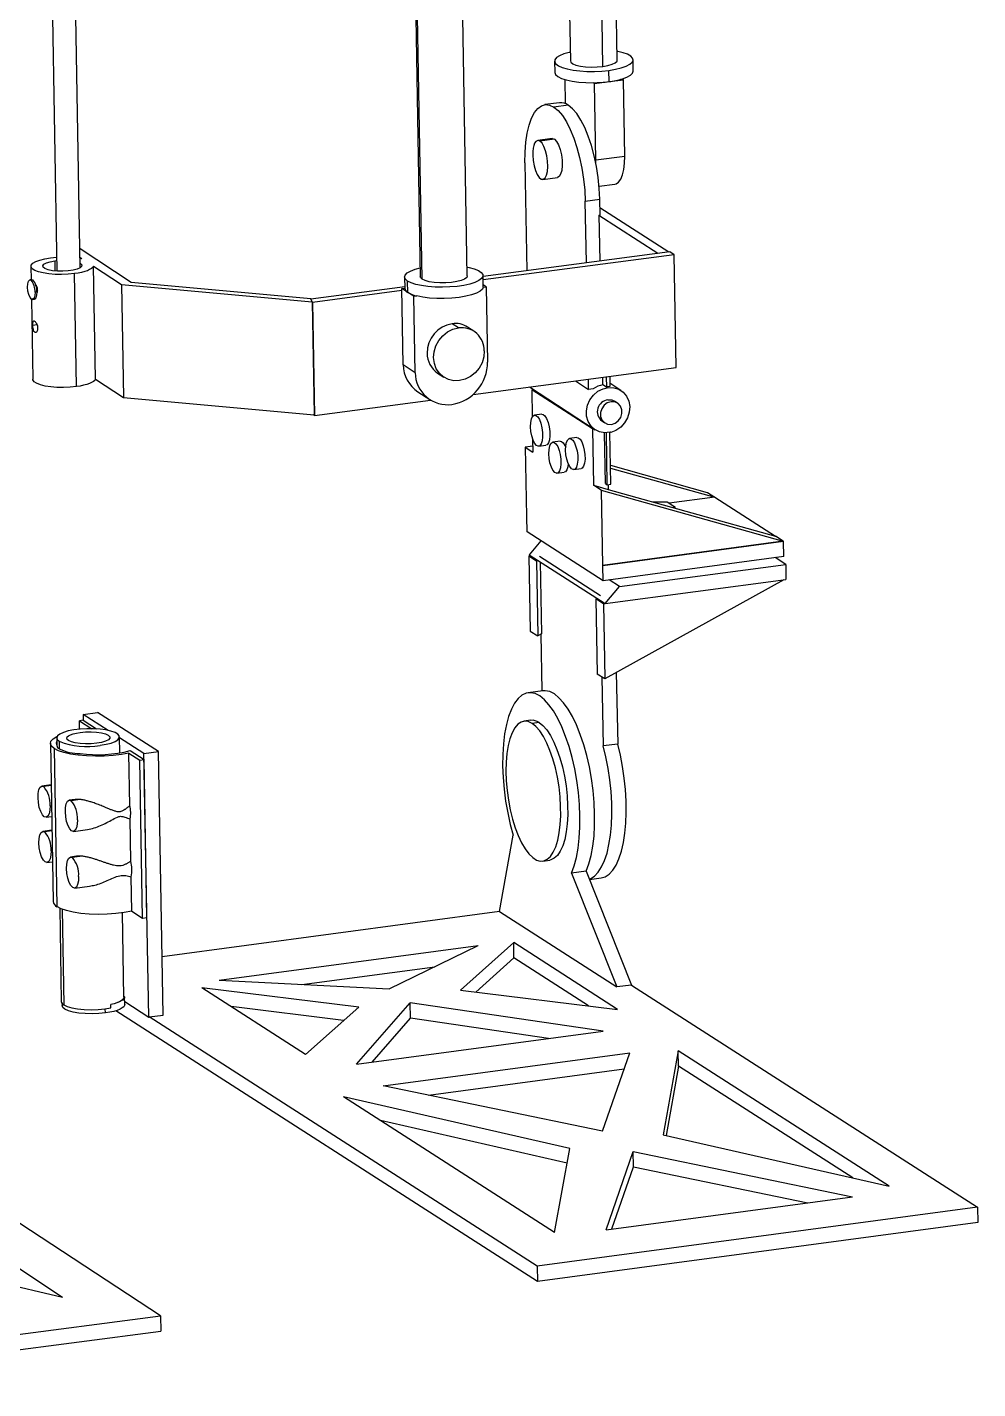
# Model space of a CAD drawing. Header units: inches. Extents: x 0.1 to 8.4, y 0.1 to 10.9.
# Drawn here: x 4.625 to 5.686, y 2.579 to 4.098 of the extents above; entities that cross this region are included whole.
import ezdxf

# ---------------------------------------------------------------- set-up
doc = ezdxf.new("R2010")
doc.units = ezdxf.units.IN
doc.header["$MEASUREMENT"] = 0

msp = doc.modelspace()

# ---------------------------------------------------------------- linework, layer by layer
at = {"color": 7, "linetype": 'Continuous', "lineweight": 25}
for p, q in [((4.6471, 4.4792), (4.6584, 3.8261)), ((4.6846, 3.83), (4.6733, 4.4794)), ((5.2258, 4.3661), (5.2312, 4.0607)), ((5.2836, 4.0616), (5.2783, 4.3671)), ((5.0563, 4.2515), (5.0638, 3.8198)), ((5.1163, 3.8208), (5.1088, 4.2526)), ((5.2137, 4.0604), (5.2139, 4.0478)), ((5.3014, 4.0493), (5.3011, 4.0619)), ((5.2744, 4.0375), (5.2742, 4.0501)), ((5.225, 4.0399), (5.2254, 4.0131)), ((5.2583, 4.0354), (5.2569, 4.0363)), ((5.2583, 4.0354), (5.2744, 4.0375)), ((5.2598, 3.9501), (5.2583, 4.0354)), ((5.2744, 4.0375), (5.2906, 4.0397)), ((5.2906, 4.0397), (5.2892, 4.0406)), ((5.2921, 3.9544), (5.2906, 4.0397)), ((5.219, 4.014), (5.2028, 4.0119)), ((5.2289, 4.0113), (5.2128, 4.0091)), ((5.2109, 3.9739), (5.1948, 3.9718)), ((5.2134, 3.9733), (5.1973, 3.9711)), ((5.2597, 3.9459), (5.2598, 3.9501)), ((5.2598, 3.9501), (5.2921, 3.9544)), ((5.1806, 3.9471), (5.1827, 3.8266)), ((5.2005, 3.9284), (5.2167, 3.9306)), ((5.2632, 3.9209), (5.281, 3.9233)), ((5.2479, 3.9041), (5.264, 3.9063)), ((5.2643, 3.8887), (5.264, 3.9063)), ((5.2491, 3.8354), (5.2479, 3.9041)), ((5.2642, 3.8972), (5.341, 3.8476)), ((5.2631, 3.8885), (5.2643, 3.8887)), ((5.2631, 3.8885), (5.264, 3.8374)), ((5.2631, 3.8885), (5.3289, 3.846)), ((4.7415, 3.8134), (4.6843, 3.8508)), ((5.3422, 3.8477), (5.1338, 3.8202)), ((5.3472, 3.8444), (5.1339, 3.8162)), ((5.3472, 3.8444), (5.3422, 3.8477)), ((5.3494, 3.7184), (5.3472, 3.8444)), ((4.6295, 3.8314), (4.6298, 3.8164)), ((4.6561, 3.8375), (4.6582, 3.8378)), ((4.6844, 3.8412), (4.6862, 3.84)), ((4.6844, 3.8404), (4.6862, 3.84)), ((4.6845, 3.8348), (4.6847, 3.8347)), ((4.6993, 3.8315), (4.7305, 3.8111)), ((4.7015, 3.7055), (4.6993, 3.8315)), ((4.6305, 3.8165), (4.6285, 3.8162)), ((4.6305, 3.8165), (4.6318, 3.8162)), ((4.6802, 3.6972), (4.678, 3.8233)), ((4.9417, 3.7953), (4.7415, 3.8134)), ((5.0463, 3.8195), (5.0465, 3.8069)), ((5.0499, 3.8024), (5.0497, 3.815)), ((5.134, 3.8085), (5.1338, 3.8211)), ((4.6361, 3.8029), (4.6341, 3.8027)), ((4.7305, 3.8111), (4.9433, 3.7918)), ((4.7305, 3.8111), (4.7327, 3.6851)), ((5.0465, 3.8086), (4.9419, 3.7948)), ((5.0432, 3.8043), (4.9435, 3.7911)), ((5.0432, 3.8068), (5.0465, 3.8072)), ((5.0499, 3.8024), (5.0432, 3.8068)), ((5.0447, 3.7215), (5.0432, 3.8068)), ((5.0566, 3.798), (5.0499, 3.8024)), ((5.0566, 3.798), (5.06, 3.7984)), ((5.1374, 3.8086), (5.134, 3.8109)), ((5.134, 3.8082), (5.1374, 3.8086)), ((5.134, 3.8085), (5.134, 3.8082)), ((5.1374, 3.8086), (5.1388, 3.7246)), ((4.6302, 3.7949), (4.6317, 3.7054)), ((4.6314, 3.7946), (4.6334, 3.7948)), ((4.9433, 3.7918), (4.9417, 3.7953)), ((4.9433, 3.7918), (4.9455, 3.6658)), ((4.9435, 3.7911), (4.9433, 3.7912)), ((4.9435, 3.7911), (4.9457, 3.6651)), ((5.0581, 3.7127), (5.0566, 3.798)), ((5.1065, 3.7627), (5.0992, 3.7674)), ((5.1237, 3.759), (5.1165, 3.7637)), ((5.0581, 3.7127), (5.0447, 3.7215)), ((5.083, 3.7124), (5.0902, 3.7077)), ((5.1228, 3.6885), (5.3494, 3.7184)), ((5.2676, 3.6992), (5.2675, 3.7076)), ((5.2712, 3.7081), (5.2714, 3.6967)), ((5.2752, 3.7086), (5.2754, 3.6972)), ((4.7015, 3.7055), (4.7327, 3.6851)), ((5.1857, 3.6968), (5.259, 3.6489)), ((5.1881, 3.6938), (5.1898, 3.6941)), ((5.1881, 3.6938), (5.1886, 3.6632)), ((5.256, 3.6502), (5.1881, 3.6938)), ((5.2371, 3.7036), (5.2515, 3.6941)), ((5.2515, 3.6941), (5.2513, 3.7054)), ((5.2568, 3.6948), (5.2515, 3.6941)), ((5.2714, 3.6967), (5.2676, 3.6992)), ((5.2754, 3.6972), (5.2724, 3.6968)), ((5.2876, 3.6929), (5.2754, 3.7009)), ((4.7327, 3.6851), (4.9455, 3.6658)), ((4.9457, 3.6651), (5.0753, 3.6822)), ((5.0611, 3.6914), (5.0745, 3.6827)), ((5.2839, 3.6787), (5.2806, 3.6809)), ((4.9457, 3.6651), (4.9443, 3.6659)), ((5.1993, 3.6665), (5.1912, 3.6654)), ((5.1868, 3.6524), (5.1868, 3.6524)), ((5.2568, 3.6503), (5.256, 3.6502)), ((5.256, 3.6502), (5.2572, 3.5872)), ((5.2662, 3.6589), (5.2696, 3.6567)), ((5.2762, 3.6465), (5.2721, 3.646)), ((5.2764, 3.5882), (5.2754, 3.6464)), ((5.2762, 3.6462), (5.2758, 3.6464)), ((5.2762, 3.6462), (5.2762, 3.6465)), ((5.1891, 3.6389), (5.1894, 3.6241)), ((5.1959, 3.6307), (5.2039, 3.6318)), ((5.2197, 3.6363), (5.2117, 3.6353)), ((5.2385, 3.6404), (5.2304, 3.6394)), ((5.2703, 3.589), (5.2693, 3.6456)), ((5.2721, 3.6459), (5.2696, 3.6455)), ((5.2724, 3.5876), (5.2714, 3.6458)), ((5.2721, 3.6459), (5.2721, 3.646)), ((5.1892, 3.6307), (5.1809, 3.6296)), ((5.1809, 3.6296), (5.1823, 3.5522)), ((5.1809, 3.6296), (5.1894, 3.6241)), ((5.2072, 3.6223), (5.2072, 3.6223)), ((5.2163, 3.6006), (5.2244, 3.6017)), ((5.2351, 3.6047), (5.2431, 3.6058)), ((5.2761, 3.6095), (5.3838, 3.5792)), ((5.2761, 3.6064), (5.3923, 3.5738)), ((5.2656, 3.5817), (5.2572, 3.5872)), ((5.2572, 3.5872), (5.2734, 3.5826)), ((5.2703, 3.589), (5.2724, 3.5876)), ((5.2724, 3.5876), (5.2764, 3.5882)), ((5.2733, 3.5878), (5.2734, 3.5826)), ((5.2656, 3.5817), (5.2672, 3.4977)), ((5.2656, 3.5817), (5.4687, 3.5247)), ((5.2734, 3.5826), (5.4602, 3.5302)), ((5.3923, 3.5738), (5.3415, 3.567)), ((5.3838, 3.5792), (5.3842, 3.579)), ((5.3842, 3.579), (5.3923, 3.5738)), ((5.3923, 3.5738), (5.4602, 3.5302)), ((5.3228, 3.5688), (5.3393, 3.5685)), ((5.3393, 3.5685), (5.3477, 3.563)), ((5.3477, 3.563), (5.3459, 3.5623)), ((5.3477, 3.563), (5.3478, 3.5617)), ((5.1823, 3.5522), (5.1827, 3.552)), ((5.183, 3.5352), (5.1827, 3.552)), ((5.2679, 3.4806), (5.183, 3.5352)), ((5.1984, 3.5253), (5.1853, 3.5096)), ((5.4687, 3.5247), (5.2672, 3.4977)), ((5.4687, 3.5247), (5.4602, 3.5302)), ((5.4687, 3.5247), (5.4691, 3.5245)), ((5.1853, 3.5096), (5.2702, 3.4551)), ((5.4691, 3.5245), (5.2676, 3.4974)), ((5.4694, 3.5076), (5.4691, 3.5245)), ((5.1849, 3.5084), (5.1868, 3.5087)), ((5.1849, 3.5084), (5.1864, 3.4244)), ((5.1849, 3.5084), (5.1933, 3.503)), ((5.1933, 3.503), (5.1953, 3.5032)), ((5.1933, 3.503), (5.1949, 3.419)), ((5.1969, 3.5079), (5.2648, 3.4642)), ((5.1969, 3.5079), (5.2648, 3.4642)), ((5.1969, 3.5079), (5.1969, 3.5079)), ((5.1969, 3.5079), (5.2648, 3.4642)), ((5.1969, 3.5079), (5.1969, 3.5079)), ((5.1977, 3.5016), (5.1992, 3.4214)), ((5.2676, 3.4974), (5.2672, 3.4977)), ((5.2679, 3.4806), (5.2676, 3.4974)), ((5.4694, 3.5076), (5.2679, 3.4806)), ((5.286, 3.4741), (5.4714, 3.4989)), ((5.4714, 3.4989), (5.4598, 3.5064)), ((5.4714, 3.4989), (5.4717, 3.4821)), ((5.4692, 3.4818), (5.2696, 3.371)), ((5.2702, 3.4551), (5.4717, 3.4821)), ((5.286, 3.4741), (5.2744, 3.4815)), ((5.2648, 3.4642), (5.2648, 3.4642)), ((5.2648, 3.4642), (5.2648, 3.4642)), ((5.2648, 3.4642), (5.2648, 3.4642)), ((5.2702, 3.4551), (5.286, 3.4741)), ((5.2596, 3.4604), (5.2615, 3.4607)), ((5.2681, 3.455), (5.2596, 3.4604)), ((5.2596, 3.4604), (5.2611, 3.3764)), ((5.2681, 3.455), (5.27, 3.4552)), ((5.2681, 3.455), (5.2696, 3.371)), ((5.1864, 3.4244), (5.1949, 3.419)), ((5.1992, 3.4214), (5.1949, 3.419)), ((5.1996, 3.3576), (5.1985, 3.4209)), ((5.2696, 3.371), (5.2611, 3.3764)), ((5.2665, 3.373), (5.2679, 3.2963)), ((5.2825, 3.3781), (5.284, 3.2984)), ((5.2005, 3.3577), (5.1841, 3.3556)), ((4.6877, 3.3315), (4.7038, 3.3336)), ((4.7155, 3.3136), (4.6877, 3.3315)), ((4.6877, 3.3315), (4.6878, 3.3249)), ((4.7718, 3.29), (4.7038, 3.3336)), ((4.6878, 3.325), (4.6836, 3.3244)), ((4.6836, 3.3244), (4.6973, 3.3155)), ((4.6838, 3.315), (4.6836, 3.3244)), ((4.6878, 3.3249), (4.7028, 3.3153)), ((5.1873, 3.3249), (5.1795, 3.3239)), ((5.1964, 3.3225), (5.1886, 3.3214)), ((4.6512, 3.2992), (4.6543, 3.1227)), ((4.6583, 3.3051), (4.6584, 3.2967)), ((4.6609, 3.3015), (4.6611, 3.2931)), ((4.7285, 3.2885), (4.7282, 3.3064)), ((4.7556, 3.2879), (4.7283, 3.3054)), ((5.284, 3.2984), (5.2679, 3.2963)), ((4.6555, 3.2934), (4.6585, 3.117)), ((4.7389, 3.2883), (4.7509, 3.2805)), ((4.7399, 3.2296), (4.7389, 3.2883)), ((4.7402, 3.2911), (4.7557, 3.2811)), ((4.7556, 3.2879), (4.7718, 3.29)), ((4.761, 2.9937), (4.7556, 3.2879)), ((4.7772, 2.996), (4.7718, 3.29)), ((4.7509, 3.2805), (4.7557, 3.2811)), ((4.754, 3.1041), (4.7509, 3.2805)), ((4.7588, 3.1047), (4.7557, 3.2811)), ((4.652, 3.2528), (4.6418, 3.2514)), ((4.6787, 3.2365), (4.6723, 3.2357)), ((4.6846, 3.2365), (4.6743, 3.2351)), ((4.6846, 3.2365), (4.6787, 3.2364)), ((4.6464, 3.2167), (4.6526, 3.2176)), ((4.741, 3.1677), (4.7402, 3.2148)), ((4.6529, 3.2023), (4.6429, 3.201)), ((4.6769, 3.201), (4.6925, 3.203)), ((5.1521, 3.1115), (5.1675, 3.1966)), ((4.6474, 3.1663), (4.6535, 3.1671)), ((4.6805, 3.1732), (4.6737, 3.1723)), ((4.6866, 3.1732), (4.6757, 3.1718)), ((4.6866, 3.1732), (4.6805, 3.1732)), ((5.2004, 3.1678), (5.2082, 3.1688)), ((4.742, 3.1119), (4.7413, 3.1504)), ((5.2489, 3.1566), (5.2326, 3.1544)), ((5.2326, 3.1544), (5.2831, 3.0274)), ((5.2489, 3.1566), (5.2994, 3.0295)), ((5.2526, 3.1474), (5.2657, 3.1492)), ((4.6783, 3.1376), (4.6948, 3.1398)), ((4.6616, 3.1153), (4.6634, 3.0111)), ((4.7333, 3.016), (4.7317, 3.11)), ((4.742, 3.1119), (4.754, 3.1041)), ((4.754, 3.1041), (4.7588, 3.1047)), ((4.776, 3.0614), (5.1522, 3.1118)), ((5.1521, 3.1115), (5.2831, 3.0274)), ((4.8393, 3.0349), (5.1284, 3.0736)), ((5.0291, 3.0252), (5.1284, 3.0736)), ((5.168, 3.0768), (5.1088, 3.0238)), ((5.2839, 3.0023), (5.168, 3.0768)), ((5.1683, 3.0597), (5.168, 3.0768)), ((5.1683, 3.0597), (5.1258, 3.0217)), ((5.2514, 3.0063), (5.1683, 3.0597)), ((4.9317, 3.0302), (5.0801, 3.05)), ((4.9951, 3.0049), (4.82, 3.0265)), ((4.9359, 2.952), (4.82, 3.0265)), ((4.8393, 3.0349), (5.0291, 3.0252)), ((5.1088, 3.0238), (5.2839, 3.0023)), ((5.2994, 3.0295), (5.2831, 3.0274)), ((5.2994, 3.0295), (5.6854, 2.7816)), ((4.6641, 3.0092), (4.6642, 3.0065)), ((4.7333, 3.0169), (4.734, 3.0165)), ((4.7341, 3.0078), (4.734, 3.0162)), ((4.7341, 3.0111), (4.761, 2.9937)), ((4.9926, 2.9413), (5.0526, 3.0095)), ((5.2677, 2.9781), (5.0526, 3.0095)), ((5.0529, 2.9924), (5.0526, 3.0095)), ((4.7188, 3.0041), (4.7188, 3.0078)), ((5.1944, 2.6987), (4.7243, 3.0008)), ((4.761, 2.9937), (4.7613, 2.9938)), ((4.7613, 2.9939), (4.7772, 2.996)), ((5.1941, 2.7158), (4.7613, 2.9939)), ((4.7613, 2.9939), (4.7613, 2.9938)), ((4.9783, 2.99), (4.8528, 3.0054)), ((4.9359, 2.952), (4.9951, 3.0049)), ((4.9926, 2.9413), (5.2677, 2.9781)), ((5.01, 2.9436), (5.0529, 2.9924)), ((5.2068, 2.97), (5.0529, 2.9924)), ((5.0225, 2.917), (5.2975, 2.9539)), ((5.2672, 2.8665), (5.2975, 2.9539)), ((5.3516, 2.9561), (5.3347, 2.8624)), ((5.5869, 2.8049), (5.3516, 2.9561)), ((5.3519, 2.939), (5.3516, 2.9561)), ((4.7741, 2.6603), (4.3494, 2.9394)), ((5.0728, 2.9066), (5.2913, 2.9359)), ((5.3519, 2.939), (5.338, 2.8617)), ((5.5462, 2.8142), (5.3519, 2.939)), ((5.2672, 2.8665), (5.0225, 2.917)), ((5.2305, 2.8471), (4.9783, 2.9047)), ((5.2136, 2.7535), (4.9783, 2.9047)), ((5.2275, 2.8308), (5.0193, 2.8783)), ((5.3347, 2.8624), (5.5869, 2.8049)), ((5.2136, 2.7535), (5.2305, 2.8471)), ((5.271, 2.7565), (5.3013, 2.8438)), ((5.3013, 2.8438), (5.5461, 2.7933)), ((5.3016, 2.8267), (5.3013, 2.8438)), ((4.6648, 2.681), (4.4339, 2.8328)), ((5.2775, 2.7574), (5.3016, 2.8267)), ((5.3016, 2.8267), (5.4961, 2.7866)), ((5.6854, 2.7816), (5.1941, 2.7158)), ((5.271, 2.7565), (5.5461, 2.7933)), ((5.6854, 2.7816), (5.6857, 2.7645)), ((5.6857, 2.7645), (5.1944, 2.6987)), ((4.6648, 2.681), (4.4144, 2.7393)), ((5.1941, 2.7158), (5.1944, 2.6987)), ((4.2813, 2.5961), (4.7741, 2.6603)), ((4.7741, 2.6603), (4.7744, 2.6432)), ((4.2816, 2.579), (4.7744, 2.6432))]:
    msp.add_line(p, q, dxfattribs=at)
at = {"color": 8, "linetype": 'Continuous', "lineweight": 25}
for p, q in [((5.2675, 4.0545), (5.2621, 4.3646)), ((5.0658, 3.8171), (5.0583, 4.2512)), ((4.6561, 3.8375), (4.6563, 3.8263)), ((4.6316, 3.7658), (4.6362, 3.7664)), ((4.652, 3.252), (4.6438, 3.2509)), ((4.6529, 3.2015), (4.6449, 3.2004)), ((4.6642, 3.1142), (4.6661, 3.0074)), ((4.7126, 2.9984), (4.7125, 3.003))]:
    msp.add_line(p, q, dxfattribs=at)
at = {"color": 7, "linetype": 'Continuous', "lineweight": 25, "flags": 128}
for points in [[(5.231, 4.0704), (5.2299, 4.0702), (5.224, 4.0684), (5.2192, 4.0665), (5.2159, 4.0643), (5.214, 4.062), (5.2138, 4.0597), (5.215, 4.0574), (5.2179, 4.0553), (5.2221, 4.0533), (5.2277, 4.0517), (5.2343, 4.0504), (5.2417, 4.0495), (5.2497, 4.049), (5.258, 4.0489), (5.2663, 4.0493), (5.2742, 4.0501)], [(5.2312, 4.0607), (5.2317, 4.0592), (5.2339, 4.0575), (5.2375, 4.056), (5.2424, 4.0549), (5.2482, 4.0541), (5.2546, 4.0538), (5.2612, 4.0539), (5.2675, 4.0545)], [(5.2675, 4.0545), (5.2732, 4.0555), (5.2779, 4.0569), (5.2813, 4.0585), (5.2833, 4.0603), (5.2836, 4.0616)], [(5.2742, 4.0501), (5.2816, 4.0514), (5.288, 4.0529), (5.2934, 4.0548), (5.2974, 4.0569), (5.3001, 4.0591), (5.3011, 4.0614), (5.3006, 4.0637), (5.2985, 4.0659), (5.295, 4.068), (5.2901, 4.0698), (5.284, 4.0712), (5.2835, 4.0713)], [(5.2139, 4.0478), (5.2139, 4.0477), (5.2148, 4.0454), (5.2173, 4.0432), (5.2212, 4.0412), (5.2266, 4.0394), (5.2331, 4.038), (5.2405, 4.037), (5.2485, 4.0365), (5.2569, 4.0363)], [(5.2892, 4.0406), (5.2944, 4.0425), (5.2983, 4.0447), (5.3006, 4.047), (5.3014, 4.0493)], [(5.1806, 3.9471), (5.1808, 3.9588), (5.1816, 3.9699), (5.1831, 3.98), (5.1852, 3.989), (5.1879, 3.9967), (5.1911, 4.003), (5.1948, 4.0077), (5.199, 4.0107), (5.2034, 4.0119), (5.208, 4.0114), (5.2128, 4.0091)], [(5.264, 3.9063), (5.2634, 3.9184), (5.2622, 3.9307), (5.2603, 3.9429), (5.2578, 3.9548), (5.2547, 3.9662), (5.2512, 3.9768), (5.2472, 3.9863), (5.243, 3.9947), (5.2384, 4.0018), (5.2337, 4.0073), (5.2289, 4.0113)], [(5.2128, 4.0091), (5.2176, 4.0052), (5.2223, 3.9997), (5.2268, 3.9926), (5.2311, 3.9842), (5.235, 3.9746), (5.2386, 3.964), (5.2416, 3.9527), (5.2441, 3.9408), (5.246, 3.9286), (5.2473, 3.9163), (5.2479, 3.9041)], [(5.1973, 3.9711), (5.1956, 3.9718), (5.1941, 3.9716), (5.1927, 3.9706), (5.1914, 3.9689), (5.1904, 3.9664), (5.1897, 3.9632), (5.1893, 3.9596), (5.1892, 3.9556)], [(5.1892, 3.9556), (5.1896, 3.9497), (5.1907, 3.9437), (5.1922, 3.9383), (5.1942, 3.9338), (5.1965, 3.9305), (5.1988, 3.9287), (5.201, 3.9286), (5.203, 3.9301), (5.2046, 3.9331), (5.2056, 3.9374), (5.206, 3.9427), (5.2058, 3.9486), (5.205, 3.9546), (5.2036, 3.9602), (5.2018, 3.9651), (5.1996, 3.9688), (5.1973, 3.9711)], [(5.2109, 3.9739), (5.2111, 3.974), (5.2134, 3.9733)], [(5.2134, 3.9733), (5.2158, 3.9709), (5.218, 3.967), (5.2199, 3.9619), (5.2213, 3.956), (5.2221, 3.9498), (5.2222, 3.9438), (5.2216, 3.9385), (5.2204, 3.9344), (5.2186, 3.9316), (5.2167, 3.9306)], [(5.281, 3.9233), (5.2822, 3.9236), (5.285, 3.9254), (5.2875, 3.9288), (5.2895, 3.9336), (5.2909, 3.9396), (5.2918, 3.9466), (5.2921, 3.9544)], [(4.678, 3.8233), (4.6709, 3.8226), (4.6636, 3.8223), (4.6564, 3.8224), (4.6494, 3.823), (4.6432, 3.824), (4.6379, 3.8253), (4.6337, 3.8269), (4.6309, 3.8288), (4.6296, 3.8308), (4.6299, 3.8328), (4.6316, 3.8348), (4.6348, 3.8367), (4.6393, 3.8384), (4.645, 3.8398), (4.6514, 3.8409), (4.6582, 3.8415)], [(4.6847, 3.8347), (4.6862, 3.8331), (4.6861, 3.8314), (4.6843, 3.8298), (4.6811, 3.8283), (4.6765, 3.8271), (4.671, 3.8263), (4.6651, 3.826), (4.6591, 3.8261), (4.6535, 3.8266), (4.6487, 3.8276), (4.6452, 3.8289), (4.6431, 3.8304), (4.6427, 3.8321), (4.6439, 3.8338), (4.6468, 3.8353), (4.6509, 3.8366), (4.6561, 3.8375)], [(4.6993, 3.8315), (4.6985, 3.8302), (4.697, 3.829), (4.695, 3.8278), (4.6925, 3.8266), (4.6895, 3.8256), (4.686, 3.8247), (4.6821, 3.8239), (4.678, 3.8233)], [(5.0497, 3.815), (5.0472, 3.8171), (5.0463, 3.8194), (5.047, 3.8217), (5.0492, 3.824), (5.0529, 3.8261), (5.058, 3.8281), (5.0636, 3.8296)], [(5.1161, 3.8305), (5.1182, 3.8301), (5.1241, 3.8285), (5.1287, 3.8267), (5.1319, 3.8246), (5.1335, 3.8223), (5.1337, 3.82), (5.1322, 3.8177), (5.1292, 3.8155), (5.1248, 3.8135), (5.1192, 3.8117), (5.1125, 3.8102), (5.1049, 3.8091), (5.0969, 3.8084), (5.0886, 3.8081), (5.0803, 3.8083), (5.0724, 3.8089), (5.0652, 3.8099), (5.0588, 3.8113), (5.0536, 3.813), (5.0497, 3.815), (5.0497, 3.815)], [(4.6341, 3.8027), (4.6339, 3.7989), (4.633, 3.796), (4.6317, 3.7947), (4.6301, 3.7949), (4.6285, 3.7968), (4.6271, 3.7999), (4.6261, 3.8039), (4.6257, 3.8082), (4.626, 3.812), (4.6268, 3.8148), (4.6281, 3.8162), (4.6297, 3.8159)], [(5.0658, 3.8171), (5.0641, 3.8188), (5.0638, 3.8198)], [(5.1163, 3.8208), (5.1156, 3.819), (5.1133, 3.8173), (5.1095, 3.8157), (5.1045, 3.8144), (5.0986, 3.8135), (5.0922, 3.813), (5.0856, 3.813), (5.0793, 3.8135), (5.0737, 3.8143), (5.0691, 3.8156), (5.0658, 3.8171)], [(4.6361, 3.8029), (4.6359, 3.7991), (4.635, 3.7963), (4.6337, 3.7949), (4.6334, 3.7948)], [(5.134, 3.8082), (5.1331, 3.8058), (5.1305, 3.8036), (5.1265, 3.8014), (5.1211, 3.7995), (5.1145, 3.798), (5.1071, 3.7967), (5.099, 3.7959), (5.0906, 3.7955), (5.0822, 3.7956), (5.0741, 3.7961), (5.0666, 3.7971), (5.06, 3.7984)], [(5.1352, 3.737), (5.1346, 3.7304), (5.1327, 3.7239), (5.1294, 3.7179), (5.125, 3.7127), (5.1197, 3.7084), (5.1138, 3.7055), (5.1075, 3.7039), (5.1012, 3.7038), (5.0952, 3.7052), (5.0898, 3.708), (5.0852, 3.7121), (5.0817, 3.7172), (5.0795, 3.7231), (5.0787, 3.7296), (5.0793, 3.7362), (5.0813, 3.7427), (5.0846, 3.7487), (5.089, 3.754), (5.0943, 3.7582), (5.1002, 3.7612), (5.1065, 3.7627)], [(4.6802, 3.6972), (4.6731, 3.6965), (4.6658, 3.6963), (4.6585, 3.6964), (4.6516, 3.697), (4.6454, 3.6979), (4.6401, 3.6993), (4.6359, 3.7009), (4.6331, 3.7027), (4.6318, 3.7047), (4.6317, 3.7054)], [(4.7015, 3.7055), (4.7007, 3.7042), (4.6992, 3.7029), (4.6972, 3.7017), (4.6947, 3.7006), (4.6917, 3.6996), (4.6882, 3.6987), (4.6843, 3.6979), (4.6802, 3.6972)], [(5.2696, 3.6455), (5.2638, 3.6466), (5.2586, 3.6492), (5.2543, 3.6532), (5.2511, 3.6582), (5.2494, 3.6641), (5.2492, 3.6703), (5.2504, 3.6766), (5.2531, 3.6826), (5.2571, 3.6878), (5.262, 3.692), (5.2677, 3.6949), (5.2737, 3.6962), (5.2797, 3.696), (5.2853, 3.6942), (5.2901, 3.691), (5.2939, 3.6865), (5.2964, 3.6811), (5.2975, 3.675), (5.297, 3.6686), (5.2951, 3.6624), (5.2918, 3.6568), (5.2874, 3.652), (5.2821, 3.6484), (5.2762, 3.6462)], [(5.277, 3.6551), (5.2811, 3.6564), (5.2847, 3.6591), (5.2874, 3.6628), (5.2887, 3.6671), (5.2887, 3.6715), (5.2872, 3.6754), (5.2844, 3.6784), (5.2807, 3.6801), (5.2766, 3.6803), (5.2724, 3.679), (5.2688, 3.6764), (5.2662, 3.6726), (5.2648, 3.6683), (5.2649, 3.664), (5.2664, 3.66), (5.2692, 3.657), (5.2728, 3.6553), (5.277, 3.6551)], [(5.2732, 3.6825), (5.2773, 3.6823), (5.2806, 3.6809)], [(5.1868, 3.6524), (5.187, 3.6572), (5.1878, 3.6611), (5.1891, 3.6639), (5.1908, 3.6653), (5.1927, 3.6651), (5.1948, 3.6635), (5.1967, 3.6604), (5.1983, 3.6563), (5.1995, 3.6514), (5.2002, 3.6462), (5.2003, 3.6412), (5.1998, 3.6368), (5.1987, 3.6334), (5.1972, 3.6313), (5.1954, 3.6307), (5.1933, 3.6316), (5.1914, 3.634), (5.1896, 3.6376), (5.1881, 3.6422), (5.1871, 3.6473), (5.1868, 3.6524)], [(5.1993, 3.6665), (5.2008, 3.6662), (5.2028, 3.6645), (5.2047, 3.6615), (5.2064, 3.6573), (5.2076, 3.6525), (5.2083, 3.6473), (5.2084, 3.6423), (5.2079, 3.6379), (5.2068, 3.6345), (5.2053, 3.6324), (5.2039, 3.6318)], [(5.2072, 3.6223), (5.2074, 3.6271), (5.2082, 3.631), (5.2095, 3.6338), (5.2112, 3.6352), (5.2132, 3.635), (5.2152, 3.6333), (5.2171, 3.6303), (5.2187, 3.6261), (5.22, 3.6213), (5.2206, 3.6161), (5.2207, 3.6111), (5.2202, 3.6067), (5.2192, 3.6033), (5.2176, 3.6012), (5.2158, 3.6006), (5.2138, 3.6015), (5.2118, 3.6039), (5.21, 3.6075), (5.2085, 3.6121), (5.2076, 3.6171), (5.2072, 3.6223)], [(5.2197, 3.6363), (5.2212, 3.6361), (5.2233, 3.6344), (5.2252, 3.6314), (5.226, 3.6295)], [(5.2259, 3.6264), (5.2262, 3.6312), (5.2269, 3.6351), (5.2283, 3.6379), (5.23, 3.6393), (5.2319, 3.6391), (5.2339, 3.6374), (5.2359, 3.6344), (5.2375, 3.6302), (5.2387, 3.6254), (5.2394, 3.6202), (5.2395, 3.6152), (5.239, 3.6108), (5.2379, 3.6074), (5.2364, 3.6053), (5.2345, 3.6047), (5.2325, 3.6056), (5.2305, 3.608), (5.2287, 3.6116), (5.2273, 3.6162), (5.2263, 3.6212), (5.2259, 3.6264)], [(5.2385, 3.6404), (5.24, 3.6402), (5.242, 3.6385), (5.2439, 3.6355), (5.2456, 3.6313), (5.2468, 3.6265), (5.2475, 3.6213), (5.2476, 3.6163), (5.247, 3.6119), (5.246, 3.6085), (5.2445, 3.6064), (5.2431, 3.6058)], [(5.2288, 3.6115), (5.2283, 3.6078), (5.2272, 3.6044), (5.2257, 3.6023), (5.2244, 3.6017)], [(5.2489, 3.1566), (5.2519, 3.1647), (5.2544, 3.174), (5.2563, 3.1844), (5.2576, 3.1956), (5.2582, 3.2077), (5.2583, 3.2203), (5.2577, 3.2333), (5.2566, 3.2466), (5.2548, 3.2598), (5.2524, 3.2729), (5.2495, 3.2856), (5.2462, 3.2977), (5.2423, 3.3092), (5.2381, 3.3197), (5.2335, 3.3292), (5.2287, 3.3375), (5.2237, 3.3445), (5.2185, 3.3501), (5.2134, 3.3543), (5.2082, 3.3569), (5.2031, 3.3579), (5.2005, 3.3577)], [(5.2326, 3.1544), (5.2355, 3.1625), (5.238, 3.1718), (5.2399, 3.1822), (5.2412, 3.1935), (5.2419, 3.2055), (5.2419, 3.2181), (5.2414, 3.2311), (5.2402, 3.2444), (5.2384, 3.2576), (5.2361, 3.2707), (5.2332, 3.2834), (5.2298, 3.2955), (5.2259, 3.307), (5.2217, 3.3175), (5.2172, 3.327), (5.2123, 3.3353), (5.2073, 3.3423), (5.2022, 3.3479), (5.197, 3.3521), (5.1918, 3.3547), (5.1868, 3.3557), (5.1819, 3.3551), (5.1772, 3.3529), (5.1729, 3.3492), (5.1689, 3.344), (5.1654, 3.3373), (5.1624, 3.3293), (5.1599, 3.3201), (5.1579, 3.3098), (5.1566, 3.2986), (5.1558, 3.2867), (5.1557, 3.2741), (5.1562, 3.2611), (5.1573, 3.2479), (5.159, 3.2346), (5.1613, 3.2215), (5.1642, 3.2088), (5.1675, 3.1966)], [(4.7067, 3.297), (4.7133, 3.2981), (4.7189, 3.2995), (4.7234, 3.3013), (4.7265, 3.3032), (4.728, 3.3053), (4.728, 3.3074), (4.7264, 3.3094), (4.7233, 3.3112), (4.7188, 3.3128), (4.7131, 3.3141), (4.7066, 3.315), (4.6994, 3.3154), (4.6919, 3.3155), (4.6845, 3.315), (4.6775, 3.3142), (4.6712, 3.313), (4.666, 3.3114), (4.6619, 3.3096), (4.6593, 3.3076), (4.6583, 3.3055), (4.6588, 3.3034), (4.6609, 3.3015)], [(4.6844, 3.3114), (4.6904, 3.3119), (4.6967, 3.312), (4.7028, 3.3117), (4.7082, 3.3109), (4.7127, 3.3097), (4.7158, 3.3083), (4.7175, 3.3066), (4.7175, 3.3049), (4.7159, 3.3032), (4.7127, 3.3016), (4.7083, 3.3003), (4.7029, 3.2993), (4.6968, 3.2988), (4.6905, 3.2987), (4.6844, 3.299), (4.679, 3.2998), (4.6746, 3.301), (4.6714, 3.3024)], [(5.1886, 3.3214), (5.1843, 3.3234), (5.1802, 3.3239), (5.1762, 3.3229), (5.1726, 3.3204), (5.1692, 3.3164), (5.1663, 3.311), (5.1638, 3.3044), (5.1619, 3.2966), (5.1604, 3.2879), (5.1596, 3.2783), (5.1594, 3.2681), (5.1597, 3.2574), (5.1606, 3.2466), (5.1621, 3.2357), (5.1642, 3.225), (5.1667, 3.2147), (5.1697, 3.205), (5.1731, 3.1962), (5.1768, 3.1882), (5.1808, 3.1815), (5.185, 3.1759), (5.1892, 3.1717), (5.1935, 3.169), (5.1977, 3.1677), (5.2017, 3.168), (5.2055, 3.1698), (5.209, 3.1731), (5.2122, 3.1778), (5.2149, 3.1838), (5.2171, 3.191), (5.2188, 3.1993), (5.2199, 3.2085), (5.2205, 3.2184), (5.2204, 3.2288), (5.2198, 3.2396), (5.2186, 3.2505), (5.2168, 3.2613), (5.2145, 3.2718), (5.2117, 3.2818), (5.2085, 3.2911), (5.205, 3.2995), (5.2011, 3.3069), (5.197, 3.3131), (5.1928, 3.318), (5.1886, 3.3214)], [(5.1964, 3.3225), (5.2006, 3.319), (5.2048, 3.3141), (5.2089, 3.308), (5.2128, 3.3006), (5.2163, 3.2922), (5.2195, 3.2829), (5.2223, 3.2729), (5.2246, 3.2624), (5.2264, 3.2516), (5.2276, 3.2407), (5.2282, 3.2299), (5.2283, 3.2194), (5.2277, 3.2095), (5.2266, 3.2003), (5.2249, 3.192), (5.2227, 3.1848), (5.22, 3.1788), (5.2168, 3.1741), (5.2133, 3.1709), (5.2095, 3.1691), (5.2082, 3.1688)], [(4.6555, 3.2934), (4.6525, 3.296), (4.6513, 3.2987), (4.6518, 3.3015), (4.6542, 3.3043), (4.6583, 3.3069), (4.659, 3.3072)], [(4.6585, 3.2974), (4.658, 3.2999), (4.6583, 3.3011)], [(4.6714, 3.3024), (4.67, 3.3036), (4.6696, 3.3049), (4.67, 3.3063), (4.6714, 3.3075), (4.6736, 3.3087), (4.6766, 3.3098), (4.6802, 3.3107), (4.6844, 3.3114)], [(5.2657, 3.1492), (5.27, 3.1504), (5.2745, 3.1533), (5.2785, 3.1576), (5.2822, 3.1634), (5.2854, 3.1705), (5.2882, 3.1789), (5.2904, 3.1884), (5.2921, 3.1989), (5.2931, 3.2102), (5.2936, 3.2222), (5.2935, 3.2347), (5.2927, 3.2475), (5.2914, 3.2605), (5.2895, 3.2734), (5.287, 3.2861), (5.284, 3.2984)], [(4.7389, 3.2883), (4.7304, 3.2867), (4.7211, 3.2856), (4.7113, 3.2849), (4.7014, 3.2848), (4.6916, 3.2851), (4.6823, 3.2859), (4.6737, 3.2872), (4.6663, 3.289), (4.6601, 3.291), (4.6555, 3.2934)], [(5.2525, 3.1477), (5.2539, 3.1483), (5.2583, 3.1511), (5.2624, 3.1555), (5.2661, 3.1613), (5.2693, 3.1684), (5.2721, 3.1767), (5.2743, 3.1862), (5.2759, 3.1967), (5.277, 3.208), (5.2775, 3.22), (5.2773, 3.2325), (5.2766, 3.2454), (5.2752, 3.2583), (5.2733, 3.2713), (5.2709, 3.284), (5.2679, 3.2963)], [(4.6508, 3.2297), (4.6506, 3.2247), (4.6497, 3.2206), (4.6483, 3.2179), (4.6465, 3.2167), (4.6444, 3.2173), (4.6423, 3.2195), (4.6404, 3.2231), (4.6388, 3.2277), (4.6378, 3.2331), (4.6374, 3.2385), (4.6376, 3.2434), (4.6385, 3.2475), (4.6399, 3.2502), (4.6417, 3.2514), (4.6438, 3.2509)], [(4.6813, 3.2139), (4.6811, 3.209), (4.6802, 3.2049), (4.6788, 3.2022), (4.6769, 3.201), (4.6749, 3.2015), (4.6728, 3.2037), (4.6709, 3.2073), (4.6693, 3.212), (4.6683, 3.2173), (4.6679, 3.2227), (4.6681, 3.2277), (4.669, 3.2318), (4.6704, 3.2345), (4.6722, 3.2357), (4.6743, 3.2351)], [(4.6519, 3.1792), (4.6516, 3.1743), (4.6508, 3.1702), (4.6493, 3.1674), (4.6475, 3.1663), (4.6455, 3.1668), (4.6434, 3.169), (4.6414, 3.1726), (4.6399, 3.1773), (4.6388, 3.1826), (4.6384, 3.188), (4.6387, 3.193), (4.6395, 3.1971), (4.641, 3.1998), (4.6428, 3.201), (4.6449, 3.2004)], [(4.6827, 3.1506), (4.6825, 3.1456), (4.6816, 3.1416), (4.6802, 3.1388), (4.6783, 3.1377), (4.6763, 3.1382), (4.6742, 3.1404), (4.6722, 3.144), (4.6707, 3.1487), (4.6697, 3.154), (4.6692, 3.1594), (4.6695, 3.1644), (4.6703, 3.1684), (4.6718, 3.1712), (4.6736, 3.1723), (4.6757, 3.1718)], [(4.742, 3.1119), (4.7335, 3.1103), (4.7242, 3.1092), (4.7144, 3.1085), (4.7044, 3.1083), (4.6946, 3.1087), (4.6853, 3.1095), (4.6768, 3.1108), (4.6693, 3.1125), (4.6632, 3.1146), (4.6585, 3.117)], [(4.734, 3.0165), (4.7339, 3.0153), (4.7332, 3.014), (4.732, 3.0128), (4.7303, 3.0117), (4.728, 3.0106), (4.7254, 3.0096), (4.7223, 3.0086), (4.7188, 3.0078)], [(4.7333, 3.016), (4.7333, 3.0158), (4.7329, 3.0145), (4.7319, 3.0132), (4.7303, 3.012), (4.7282, 3.0108), (4.7255, 3.0097), (4.7223, 3.0087), (4.7188, 3.0078)], [(4.7126, 2.9984), (4.7053, 2.9977), (4.6977, 2.9974), (4.6901, 2.9976), (4.683, 2.9983), (4.6766, 2.9993), (4.6714, 3.0008), (4.6674, 3.0025), (4.665, 3.0045), (4.6642, 3.0065)], [(4.6661, 3.0074), (4.6699, 3.0056), (4.6751, 3.004), (4.6816, 3.0029), (4.6888, 3.0022), (4.6966, 3.0019), (4.7045, 3.0022), (4.712, 3.0029), (4.7188, 3.0041)], [(4.7341, 3.0078), (4.734, 3.0068), (4.7331, 3.0053), (4.7314, 3.0039), (4.7289, 3.0025), (4.7257, 3.0012), (4.7218, 3.0001), (4.7174, 2.9991), (4.7126, 2.9984)]]:
    msp.add_lwpolyline(points, dxfattribs=at)
at = {"color": 7, "linetype": 'Continuous', "lineweight": 25}
for centre, radius, start, end in [((5.2554, 4.1844), 0.1481, 270.5623, 277.3731), ((5.2631, 4.1295), 0.0926, 277.0251, 286.3499), ((5.2205, 3.9999), 0.0141, 53.3038, 96.2566), ((4.6156, 3.8039), 0.0185, 356.2229, 40.4363), ((4.6176, 3.8042), 0.0185, 356.2229, 40.4363), ((5.0525, 3.8078), 0.00605, 188.3714, 244.3013), ((5.0673, 3.8321), 0.0345, 239.6097, 257.7132), ((5.1028, 3.7424), 0.0253, 57.2701, 98.125), ((5.1046, 3.7348), 0.0331, 99.3096, 180.8076), ((5.1099, 3.7376), 0.0253, 358.7388, 97.7872), ((5.0977, 3.7341), 0.0262, 179.5728, 235.9298), ((5.0915, 3.724), 0.0473, 279.3103, 0.8071), ((5.0821, 3.7224), 0.0374, 181.4918, 235.891), ((5.0942, 3.7131), 0.0361, 180.6184, 277.8754), ((5.2717, 3.6735), 0.026, 99.0231, 124.9042), ((5.2746, 3.6693), 0.0133, 96.0544, 231.1075), ((5.2252, 3.6264), 0.000717, 0.6317, 2.1118), ((5.1887, 3.312), 0.0129, 53.8541, 96.3432), ((4.6631, 3.2974), 0.00472, 187.5896, 245.0819), ((4.6917, 3.3792), 0.0836, 248.4121, 280.3211), ((4.6843, 3.3413), 0.0535, 244.3177, 269.9886), ((4.7035, 3.4374), 0.1509, 262.6937, 284.0999), ((4.6212, 3.2316), 0.0297, 356.2238, 40.4351), ((4.6517, 3.2159), 0.0297, 356.223, 40.4351), ((4.7006, 3.2216), 0.0402, 350.3902, 11.6072), ((4.6223, 3.1812), 0.0297, 356.223, 40.435), ((4.6531, 3.1526), 0.0297, 356.2226, 40.4362), ((4.7028, 3.1584), 0.0393, 348.2619, 13.7354), ((4.6613, 3.1234), 0.00703, 185.8255, 246.8452), ((4.6679, 3.0116), 0.00455, 186.3924, 246.2791)]:
    msp.add_arc(centre, radius, start, end, dxfattribs=at)
for points, knots in [([(4.6349, 3.8107), (4.6351, 3.8105), (4.6357, 3.8096), (4.6363, 3.8078), (4.6366, 3.806), (4.6367, 3.8047), (4.6366, 3.8034), (4.6365, 3.8022), (4.6362, 3.8017), (4.636, 3.8014)], [0, 0, 0, 0, 0.112174, 0.369532, 0.498892, 0.627864, 0.757043, 0.886251, 1, 1, 1, 1]), ([(4.6316, 3.7658), (4.6316, 3.7649), (4.6317, 3.7632), (4.6322, 3.7607), (4.6329, 3.7587), (4.6338, 3.7576), (4.635, 3.7575), (4.6361, 3.7584), (4.6369, 3.7601), (4.6371, 3.7625), (4.6368, 3.7651), (4.6359, 3.7675), (4.6348, 3.7694), (4.6336, 3.7705), (4.6326, 3.7707), (4.6321, 3.77), (4.6318, 3.7689), (4.6316, 3.7676), (4.6316, 3.7666), (4.6316, 3.7658)], [0, 0, 0, 0, 0.062514, 0.124985, 0.187417, 0.249836, 0.312311, 0.374865, 0.437367, 0.499795, 0.562222, 0.624687, 0.687171, 0.749683, 0.812176, 0.874641, 0.916439, 0.937348, 1, 1, 1, 1]), ([(5.2714, 3.6967), (5.2716, 3.6967), (5.2719, 3.6968), (5.2722, 3.6968), (5.2724, 3.6968)], [0, 0, 0, 0, 0.5599361, 1, 1, 1, 1]), ([(4.7399, 3.2296), (4.7396, 3.2293), (4.7389, 3.2288), (4.7378, 3.2279), (4.7368, 3.2272), (4.7358, 3.2265), (4.7349, 3.2258), (4.7338, 3.2251), (4.7325, 3.2242), (4.7308, 3.2234), (4.7291, 3.2228), (4.7274, 3.2226), (4.7256, 3.2229), (4.7239, 3.2233), (4.7221, 3.2239), (4.7199, 3.2247), (4.717, 3.2259), (4.7128, 3.2276), (4.7078, 3.2297), (4.7025, 3.2317), (4.6977, 3.2334), (4.6941, 3.2345), (4.6915, 3.2352), (4.6897, 3.2357), (4.6879, 3.236), (4.6863, 3.2363), (4.6852, 3.2364), (4.6846, 3.2365)], [0, 0, 0, 0, 0.024918, 0.048271, 0.070062, 0.090294, 0.10897, 0.126095, 0.160854, 0.189035, 0.220613, 0.251877, 0.280179, 0.314705, 0.343309, 0.377049, 0.435392, 0.501957, 0.603874, 0.699934, 0.777663, 0.849694, 0.881644, 0.912629, 0.942668, 0.971784, 1, 1, 1, 1]), ([(4.6925, 3.2031), (4.6926, 3.2031), (4.6951, 3.2032), (4.7025, 3.2054), (4.7119, 3.2094), (4.7208, 3.2143), (4.7259, 3.2173), (4.7306, 3.218), (4.735, 3.2167), (4.7383, 3.2155), (4.7402, 3.2148)], [0, 0, 0, 0, 0.004873, 0.149129, 0.43347, 0.575386, 0.716751, 0.75201, 0.858055, 1, 1, 1, 1]), ([(4.741, 3.1677), (4.7406, 3.1675), (4.7398, 3.1669), (4.7386, 3.1661), (4.7374, 3.1654), (4.7363, 3.1648), (4.735, 3.1641), (4.7336, 3.1635), (4.7314, 3.1627), (4.7285, 3.1622), (4.725, 3.1624), (4.7217, 3.1631), (4.7182, 3.1641), (4.7148, 3.1652), (4.7113, 3.1664), (4.7078, 3.1676), (4.7043, 3.1688), (4.7012, 3.1699), (4.6986, 3.1707), (4.6964, 3.1713), (4.6943, 3.1718), (4.6923, 3.1723), (4.6903, 3.1727), (4.6885, 3.173), (4.6872, 3.1732), (4.6866, 3.1732)], [0, 0, 0, 0, 0.028265, 0.054901, 0.079926, 0.103362, 0.125233, 0.157884, 0.188112, 0.250328, 0.31307, 0.375549, 0.433894, 0.500698, 0.561536, 0.624941, 0.687518, 0.748916, 0.788242, 0.826373, 0.863332, 0.899145, 0.93384, 0.967447, 1, 1, 1, 1]), ([(4.6947, 3.1399), (4.6968, 3.1402), (4.7035, 3.1413), (4.7125, 3.1451), (4.7216, 3.1493), (4.7286, 3.152), (4.7355, 3.1519), (4.7394, 3.1509), (4.7413, 3.1504)], [0, 0, 0, 0, 0.123875, 0.414966, 0.561552, 0.707841, 0.85355, 1, 1, 1, 1])]:
    msp.add_open_spline(points, degree=3, knots=knots, dxfattribs=at)

doc.saveas('drawing.dxf')
